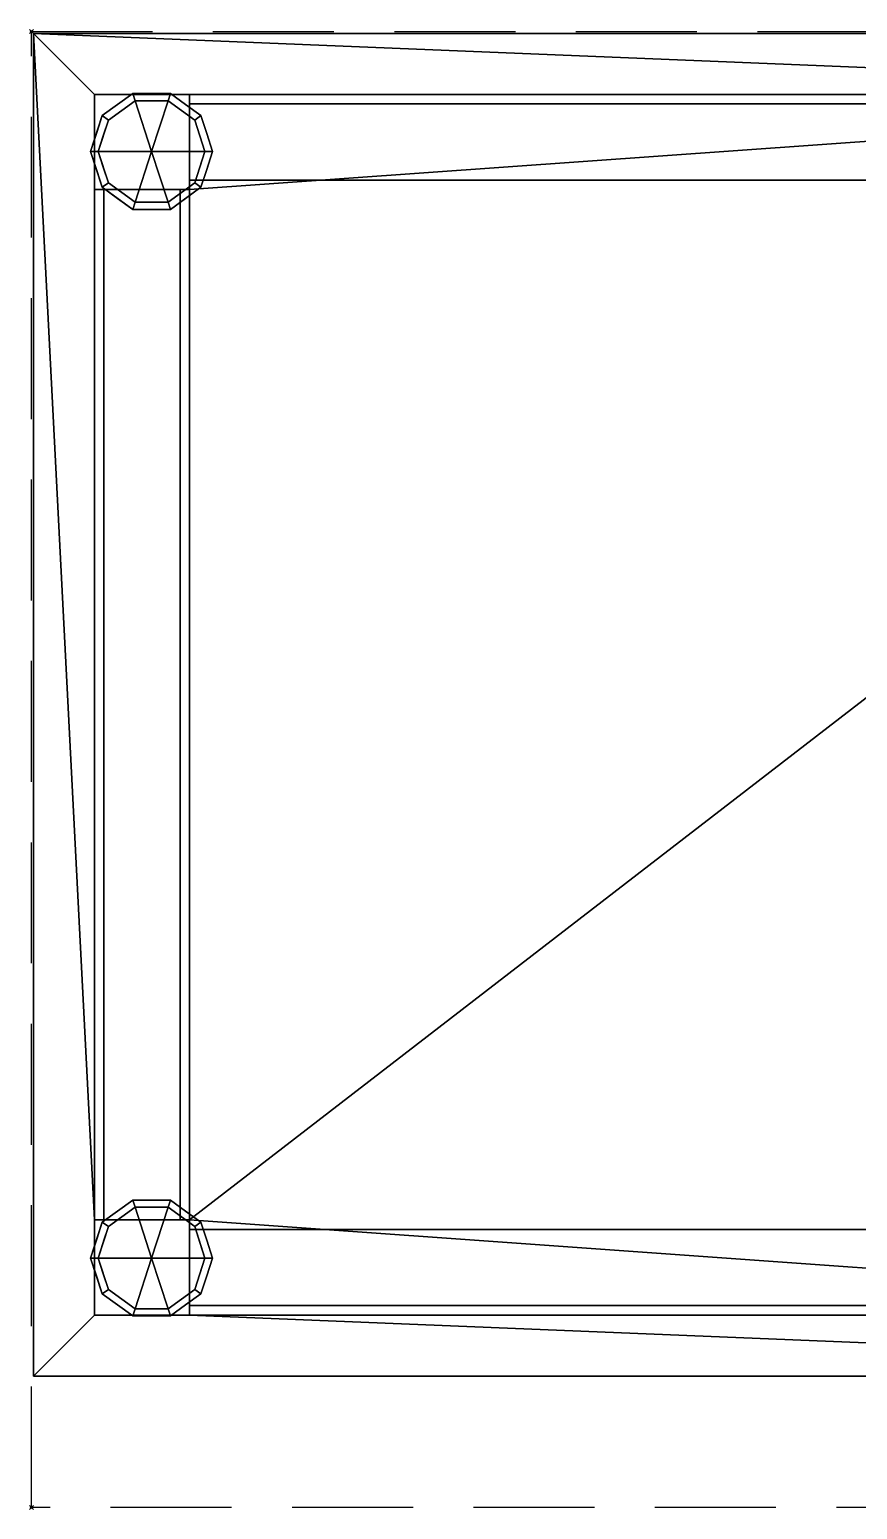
# Model space of a CAD drawing. Header units: millimetres. Extents: x -1 to 868, y -776 to 1.
# Drawn here: x -1 to 434, y -776 to 1 of the extents above; entities that cross this region are included whole.
import ezdxf

# ---------------------------------------------------------------- set-up
doc = ezdxf.new("R2010")
doc.units = ezdxf.units.MM
doc.header["$PDMODE"] = 35
doc.linetypes.add('NASCOSTA', pattern=[9.525, 6.35, -3.175])
for name, color, linetype in [('PQ_200_2D', 1, 'Continuous'), ('PQ_200_3D', 1, 'Continuous'), ('PQ_INS_3D', 3, 'Continuous')]:
    doc.layers.add(name, color=color, linetype=linetype)

msp = doc.modelspace()

# ---------------------------------------------------------------- linework, layer by layer
at = {"layer": 'PQ_200_2D', "color": 7, "linetype": 'NASCOSTA', "ltscale": 10}
for p, q in [((0, 0), (867, 0)), ((0, -775), (0, 0)), ((867, -775), (0, -775))]:
    msp.add_line(p, q, dxfattribs=at)
at = {"layer": 'PQ_INS_3D'}
for p in [(0, 0), (0, -775)]:
    msp.add_point(p, dxfattribs=at)

# ---------------------------------------------------------------- meshes
at = {"layer": 'PQ_200_3D'}
mesh = msp.add_polyface(dxfattribs=at)
corners = [(866, -1, 202), (1, -1, 202), (1, -706, 202), (866, -706, 202), (834, -33, 202), (834, -83, 202), (784, -83, 202), (784, -33, 202), (834, -624, 202), (834, -674, 202), (784, -674, 202), (784, -624, 202), (83, -624, 202), (83, -674, 202), (33, -674, 202), (33, -624, 202), (33, -33, 202), (83, -33, 202), (83, -83, 202), (33, -83, 202)]
mesh.append_faces([[corners[k] for k in face] for face in [(18, 7, 17)]], dxfattribs={"vtx0": -1, "vtx1": -1})
mesh.append_faces([[corners[k] for k in face] for face in [(12, 18, 19, 15), (2, 14, 15, 1)]], dxfattribs={"vtx0": -1, "vtx2": -1})
mesh.append_faces([[corners[k] for k in face] for face in [(0, 4, 5, 8), (3, 9, 10, 13), (12, 10, 11, 6), (1, 16, 17, 7)]], dxfattribs={"vtx0": -1, "vtx2": -1, "vtx3": -1})
mesh.append_faces([[corners[k] for k in face] for face in [(12, 13, 10)]], dxfattribs={"vtx1": -1, "vtx2": -1})
mesh.append_faces([[corners[k] for k in face] for face in [(6, 7, 18, 12), (19, 16, 1, 15)]], dxfattribs={"vtx1": -1, "vtx2": -1, "vtx3": -1})
mesh.append_faces([[corners[k] for k in face] for face in [(7, 4, 0, 1), (5, 6, 11, 8), (8, 9, 3, 0), (13, 14, 2, 3)]], dxfattribs={"vtx1": -1, "vtx3": -1})
mesh = msp.add_polyface(dxfattribs=at)
corners = [(866, -706, 152), (1, -706, 152), (1, -1, 152), (866, -1, 152)]
mesh.append_faces([[corners[k] for k in face] for face in [(0, 1, 2, 3)]])
mesh = msp.add_polyface(dxfattribs=at)
corners = [(866, -1, 202), (866, -1, 152), (1, -1, 152), (1, -1, 202)]
mesh.append_faces([[corners[k] for k in face] for face in [(0, 1, 2, 3)]])
mesh = msp.add_polyface(dxfattribs=at)
corners = [(1, -1, 202), (1, -1, 152), (1, -706, 152), (1, -706, 202)]
mesh.append_faces([[corners[k] for k in face] for face in [(0, 1, 2, 3)]])
mesh = msp.add_polyface(dxfattribs=at)
corners = [(31, -63, 152), (37.11, -44.19, 152), (53.11, -32.57, 152), (72.89, -32.57, 152), (88.89, -44.19, 152), (95, -63, 152), (95, -63, 48), (88.89, -44.19, 48), (72.89, -32.57, 48), (53.11, -32.57, 48), (37.11, -44.19, 48), (31, -63, 48), (80.89, -38.38, 152), (80.89, -38.38, 48), (91.94, -53.6, 48), (91.94, -53.6, 152), (63, -32.57, 152), (63, -32.57, 48), (45.11, -38.38, 48), (45.11, -38.38, 152), (34.22, -53.08, 48), (34.06, -53.6, 152)]
mesh.append_faces([[corners[k] for k in face] for face in [(1, 20, 21), (11, 21, 20), (20, 1, 10)]], dxfattribs={"vtx0": -1, "vtx1": -1})
mesh.append_faces([[corners[k] for k in face] for face in [(2, 16, 17, 9), (13, 8, 3, 12), (4, 15, 14, 7), (7, 13, 12, 4), (9, 18, 19, 2), (16, 3, 8, 17), (1, 19, 18, 10)]], dxfattribs={"vtx1": -1, "vtx3": -1})
mesh.append_faces([[corners[k] for k in face] for face in [(5, 6, 14, 15), (11, 0, 21)]], dxfattribs={"vtx2": -1})
mesh = msp.add_polyface(dxfattribs=at)
corners = [(31, -63, 48), (37.11, -44.19, 48), (53.11, -32.57, 48), (72.89, -32.57, 48), (88.89, -44.19, 48), (95, -63, 48), (91, -63, 48), (85.65, -46.54, 48), (71.65, -36.37, 48), (54.35, -36.37, 48), (40.35, -46.54, 48), (35, -63, 48)]
mesh.append_faces([[corners[k] for k in face] for face in [(10, 1, 2, 9)]], dxfattribs={"vtx0": -1, "vtx2": -1})
mesh.append_faces([[corners[k] for k in face] for face in [(6, 7, 4, 5)]], dxfattribs={"vtx1": -1})
mesh.append_faces([[corners[k] for k in face] for face in [(8, 9, 2, 3), (7, 8, 3, 4)]], dxfattribs={"vtx1": -1, "vtx3": -1})
mesh.append_faces([[corners[k] for k in face] for face in [(11, 0, 1, 10)]], dxfattribs={"vtx2": -1})
mesh = msp.add_polyface(dxfattribs=at)
corners = [(834, -83, 770), (834, -33, 770), (784, -33, 770), (784, -83, 770), (834, -674, 770), (834, -624, 770), (784, -624, 770), (784, -674, 770), (83, -674, 770), (83, -624, 770), (33, -624, 770), (33, -674, 770), (83, -33, 770), (33, -33, 770), (33, -83, 770), (83, -83, 770)]
mesh.append_faces([[corners[k] for k in face] for face in [(3, 0, 1, 2), (7, 4, 5, 6), (11, 8, 9, 10), (14, 15, 12, 13)]])
mesh = msp.add_polyface(dxfattribs=at)
corners = [(83, -33, 770), (83, -33, 202), (33, -33, 202), (33, -33, 770)]
mesh.append_faces([[corners[k] for k in face] for face in [(0, 1, 2, 3)]])
mesh = msp.add_polyface(dxfattribs=at)
corners = [(33, -33, 770), (33, -33, 202), (33, -83, 202), (33, -83, 770)]
mesh.append_faces([[corners[k] for k in face] for face in [(0, 1, 2, 3)]])
mesh = msp.add_polyface(dxfattribs=at)
corners = [(35, -63, 48), (40.35, -46.54, 48), (54.35, -36.37, 48), (71.65, -36.37, 48), (85.65, -46.54, 48), (91, -63, 48), (91, -63), (85.65, -46.54), (71.65, -36.37), (54.35, -36.37), (40.35, -46.54), (35, -63), (78.65, -41.46), (78.65, -41.46, 48), (88.33, -54.77, 48), (88.33, -54.77), (63, -36.37, 48), (63, -36.37), (47.35, -41.46), (47.35, -41.46, 48), (37.86, -54.2), (37.67, -54.77, 48)]
mesh.append_faces([[corners[k] for k in face] for face in [(20, 1, 10), (1, 20, 21), (11, 21, 20)]], dxfattribs={"vtx0": -1, "vtx1": -1})
mesh.append_faces([[corners[k] for k in face] for face in [(4, 7, 12, 13), (13, 12, 8, 3), (14, 15, 7, 4)]], dxfattribs={"vtx0": -1, "vtx2": -1})
mesh.append_faces([[corners[k] for k in face] for face in [(18, 10, 1, 19), (17, 9, 2, 16), (9, 18, 19, 2), (16, 3, 8, 17)]], dxfattribs={"vtx1": -1, "vtx3": -1})
mesh.append_faces([[corners[k] for k in face] for face in [(5, 6, 15, 14), (11, 0, 21)]], dxfattribs={"vtx2": -1})
mesh = msp.add_polyface(dxfattribs=at)
corners = [(35, -63), (40.35, -46.54), (54.35, -36.37), (71.65, -36.37), (85.65, -46.54), (91, -63), (63, -63)]
mesh.append_faces([[corners[k] for k in face] for face in [(1, 2, 6, 0)]], dxfattribs={"vtx1": -1})
mesh.append_faces([[corners[k] for k in face] for face in [(2, 3, 6)]], dxfattribs={"vtx1": -1, "vtx2": -1})
mesh.append_faces([[corners[k] for k in face] for face in [(4, 5, 6, 3)]], dxfattribs={"vtx2": -1})
mesh = msp.add_polyface(dxfattribs=at)
corners = [(83, -33, 770), (83, -83, 770), (83, -83, 202), (83, -33, 202), (83, -78, 630), (83, -78, 670), (83, -38, 670), (83, -38, 630)]
mesh.append_faces([[corners[k] for k in face] for face in [(1, 5, 6, 0), (0, 6, 7, 3), (4, 2, 3, 7)]], dxfattribs={"vtx0": -1, "vtx2": -1})
mesh.append_faces([[corners[k] for k in face] for face in [(4, 5, 1, 2)]], dxfattribs={"vtx1": -1, "vtx3": -1})
mesh = msp.add_polyface(dxfattribs=at)
corners = [(83, -78, 630), (83, -38, 630), (784, -38, 630), (784, -78, 630)]
mesh.append_faces([[corners[k] for k in face] for face in [(0, 1, 2, 3)]])
mesh = msp.add_polyface(dxfattribs=at)
corners = [(83, -38, 630), (83, -38, 670), (784, -38, 670), (784, -38, 630)]
mesh.append_faces([[corners[k] for k in face] for face in [(0, 1, 2, 3)]])
mesh = msp.add_polyface(dxfattribs=at)
corners = [(784, -78, 670), (784, -38, 670), (83, -38, 670), (83, -78, 670)]
mesh.append_faces([[corners[k] for k in face] for face in [(0, 1, 2, 3)]])
mesh = msp.add_polyface(dxfattribs=at)
corners = [(95, -63, 152), (88.89, -81.81, 152), (72.89, -93.43, 152), (53.11, -93.43, 152), (37.11, -81.81, 152), (31, -63, 152), (31, -63, 48), (37.11, -81.81, 48), (53.11, -93.43, 48), (72.89, -93.43, 48), (88.89, -81.81, 48), (95, -63, 48), (34.22, -72.92, 152), (34.06, -72.4, 48), (45.11, -87.62, 48), (45.11, -87.62, 152), (63, -93.43, 152), (63, -93.43, 48), (80.89, -87.62, 48), (80.89, -87.62, 152), (91.78, -72.92, 48), (91.94, -72.4, 152)]
mesh.append_faces([[corners[k] for k in face] for face in [(13, 5, 6)]], dxfattribs={"vtx0": -1})
mesh.append_faces([[corners[k] for k in face] for face in [(7, 12, 13), (5, 13, 12), (1, 20, 21), (11, 21, 20), (20, 1, 10)]], dxfattribs={"vtx0": -1, "vtx1": -1})
mesh.append_faces([[corners[k] for k in face] for face in [(7, 4, 12)]], dxfattribs={"vtx0": -1, "vtx2": -1})
mesh.append_faces([[corners[k] for k in face] for face in [(15, 4, 7, 14), (3, 15, 14, 8), (17, 9, 2, 16), (19, 2, 9, 18), (18, 10, 1, 19), (16, 3, 8, 17)]], dxfattribs={"vtx1": -1, "vtx3": -1})
mesh.append_faces([[corners[k] for k in face] for face in [(11, 0, 21)]], dxfattribs={"vtx2": -1})
mesh = msp.add_polyface(dxfattribs=at)
corners = [(95, -63, 48), (88.89, -81.81, 48), (72.89, -93.43, 48), (53.11, -93.43, 48), (37.11, -81.81, 48), (31, -63, 48), (35, -63, 48), (40.35, -79.46, 48), (54.35, -89.63, 48), (71.65, -89.63, 48), (85.65, -79.46, 48), (91, -63, 48)]
mesh.append_faces([[corners[k] for k in face] for face in [(1, 10, 11, 0)]], dxfattribs={"vtx0": -1})
mesh.append_faces([[corners[k] for k in face] for face in [(3, 8, 9, 2), (2, 9, 10, 1)]], dxfattribs={"vtx0": -1, "vtx2": -1})
mesh.append_faces([[corners[k] for k in face] for face in [(3, 4, 7, 8)]], dxfattribs={"vtx1": -1, "vtx3": -1})
mesh.append_faces([[corners[k] for k in face] for face in [(4, 5, 6, 7)]], dxfattribs={"vtx3": -1})
mesh = msp.add_polyface(dxfattribs=at)
corners = [(91, -63, 48), (85.65, -79.46, 48), (71.65, -89.63, 48), (54.35, -89.63, 48), (40.35, -79.46, 48), (35, -63, 48), (35, -63), (40.35, -79.46), (54.35, -89.63), (71.65, -89.63), (85.65, -79.46), (91, -63), (47.35, -84.54, 48), (47.35, -84.54), (37.67, -71.23), (37.67, -71.23, 48), (63, -89.63, 48), (63, -89.63), (78.65, -84.54), (78.65, -84.54, 48), (88.14, -71.8), (88.33, -71.23, 48)]
mesh.append_faces([[corners[k] for k in face] for face in [(20, 1, 10), (1, 20, 21), (11, 21, 20)]], dxfattribs={"vtx0": -1, "vtx1": -1})
mesh.append_faces([[corners[k] for k in face] for face in [(2, 16, 17, 9), (13, 8, 3, 12), (4, 15, 14, 7), (7, 13, 12, 4), (16, 3, 8, 17), (19, 2, 9, 18), (1, 19, 18, 10)]], dxfattribs={"vtx1": -1, "vtx3": -1})
mesh.append_faces([[corners[k] for k in face] for face in [(11, 0, 21)]], dxfattribs={"vtx2": -1})
mesh.append_faces([[corners[k] for k in face] for face in [(15, 5, 6, 14)]], dxfattribs={"vtx3": -1})
mesh = msp.add_polyface(dxfattribs=at)
corners = [(91, -63), (85.65, -79.46), (71.65, -89.63), (54.35, -89.63), (40.35, -79.46), (35, -63), (63, -63)]
mesh.append_faces([[corners[k] for k in face] for face in [(3, 6, 2)]], dxfattribs={"vtx0": -1, "vtx1": -1})
mesh.append_faces([[corners[k] for k in face] for face in [(1, 2, 6, 0)]], dxfattribs={"vtx1": -1})
mesh.append_faces([[corners[k] for k in face] for face in [(4, 5, 6, 3)]], dxfattribs={"vtx2": -1})
mesh = msp.add_polyface(dxfattribs=at)
corners = [(83, -83, 770), (33, -83, 770), (33, -83, 202), (83, -83, 202), (78, -83, 630), (38, -83, 630), (38, -83, 670), (78, -83, 670)]
mesh.append_faces([[corners[k] for k in face] for face in [(1, 6, 7, 0), (0, 7, 4, 3), (5, 2, 3, 4)]], dxfattribs={"vtx0": -1, "vtx2": -1})
mesh.append_faces([[corners[k] for k in face] for face in [(5, 6, 1, 2)]], dxfattribs={"vtx1": -1, "vtx3": -1})
mesh = msp.add_polyface(dxfattribs=at)
corners = [(38, -83, 630), (78, -83, 630), (78, -624, 630), (38, -624, 630)]
mesh.append_faces([[corners[k] for k in face] for face in [(0, 1, 2, 3)]])
mesh = msp.add_polyface(dxfattribs=at)
corners = [(78, -83, 670), (38, -83, 670), (38, -624, 670), (78, -624, 670)]
mesh.append_faces([[corners[k] for k in face] for face in [(0, 1, 2, 3)]])
mesh = msp.add_polyface(dxfattribs=at)
corners = [(38, -624, 630), (38, -624, 670), (38, -83, 670), (38, -83, 630)]
mesh.append_faces([[corners[k] for k in face] for face in [(0, 1, 2, 3)]])
mesh = msp.add_polyface(dxfattribs=at)
corners = [(78, -83, 630), (78, -83, 670), (78, -624, 670), (78, -624, 630)]
mesh.append_faces([[corners[k] for k in face] for face in [(0, 1, 2, 3)]])
mesh = msp.add_polyface(dxfattribs=at)
corners = [(83, -78, 670), (83, -78, 630), (784, -78, 630), (784, -78, 670)]
mesh.append_faces([[corners[k] for k in face] for face in [(0, 1, 2, 3)]])
mesh = msp.add_polyface(dxfattribs=at)
corners = [(31, -644, 152), (37.11, -625.19, 152), (53.11, -613.57, 152), (72.89, -613.57, 152), (88.89, -625.19, 152), (95, -644, 152), (95, -644, 48), (88.89, -625.19, 48), (72.89, -613.57, 48), (53.11, -613.57, 48), (37.11, -625.19, 48), (31, -644, 48), (80.89, -619.38, 152), (80.89, -619.38, 48), (91.94, -634.6, 48), (91.94, -634.6, 152), (63, -613.57, 152), (63, -613.57, 48), (45.11, -619.38, 48), (45.11, -619.38, 152), (34.22, -634.08, 48), (34.06, -634.6, 152)]
mesh.append_faces([[corners[k] for k in face] for face in [(1, 20, 21), (11, 21, 20), (20, 1, 10)]], dxfattribs={"vtx0": -1, "vtx1": -1})
mesh.append_faces([[corners[k] for k in face] for face in [(2, 16, 17, 9), (13, 8, 3, 12), (4, 15, 14, 7), (7, 13, 12, 4), (9, 18, 19, 2), (16, 3, 8, 17), (1, 19, 18, 10)]], dxfattribs={"vtx1": -1, "vtx3": -1})
mesh.append_faces([[corners[k] for k in face] for face in [(5, 6, 14, 15), (11, 0, 21)]], dxfattribs={"vtx2": -1})
mesh = msp.add_polyface(dxfattribs=at)
corners = [(31, -644, 48), (37.11, -625.19, 48), (53.11, -613.57, 48), (72.89, -613.57, 48), (88.89, -625.19, 48), (95, -644, 48), (91, -644, 48), (85.65, -627.54, 48), (71.65, -617.37, 48), (54.35, -617.37, 48), (40.35, -627.54, 48), (35, -644, 48)]
mesh.append_faces([[corners[k] for k in face] for face in [(10, 1, 2, 9)]], dxfattribs={"vtx0": -1, "vtx2": -1})
mesh.append_faces([[corners[k] for k in face] for face in [(6, 7, 4, 5)]], dxfattribs={"vtx1": -1})
mesh.append_faces([[corners[k] for k in face] for face in [(8, 9, 2, 3), (7, 8, 3, 4)]], dxfattribs={"vtx1": -1, "vtx3": -1})
mesh.append_faces([[corners[k] for k in face] for face in [(11, 0, 1, 10)]], dxfattribs={"vtx2": -1})
mesh = msp.add_polyface(dxfattribs=at)
corners = [(35, -644, 48), (40.35, -627.54, 48), (54.35, -617.37, 48), (71.65, -617.37, 48), (85.65, -627.54, 48), (91, -644, 48), (91, -644), (85.65, -627.54), (71.65, -617.37), (54.35, -617.37), (40.35, -627.54), (35, -644), (78.65, -622.46), (78.65, -622.46, 48), (88.33, -635.77, 48), (88.33, -635.77), (63, -617.37, 48), (63, -617.37), (47.35, -622.46), (47.35, -622.46, 48), (37.86, -635.2), (37.67, -635.77, 48)]
mesh.append_faces([[corners[k] for k in face] for face in [(20, 1, 10), (1, 20, 21), (11, 21, 20)]], dxfattribs={"vtx0": -1, "vtx1": -1})
mesh.append_faces([[corners[k] for k in face] for face in [(4, 7, 12, 13), (13, 12, 8, 3), (14, 15, 7, 4)]], dxfattribs={"vtx0": -1, "vtx2": -1})
mesh.append_faces([[corners[k] for k in face] for face in [(18, 10, 1, 19), (17, 9, 2, 16), (9, 18, 19, 2), (16, 3, 8, 17)]], dxfattribs={"vtx1": -1, "vtx3": -1})
mesh.append_faces([[corners[k] for k in face] for face in [(5, 6, 15, 14), (11, 0, 21)]], dxfattribs={"vtx2": -1})
mesh = msp.add_polyface(dxfattribs=at)
corners = [(35, -644), (40.35, -627.54), (54.35, -617.37), (71.65, -617.37), (85.65, -627.54), (91, -644), (63, -644)]
mesh.append_faces([[corners[k] for k in face] for face in [(1, 2, 6, 0)]], dxfattribs={"vtx1": -1})
mesh.append_faces([[corners[k] for k in face] for face in [(2, 3, 6)]], dxfattribs={"vtx1": -1, "vtx2": -1})
mesh.append_faces([[corners[k] for k in face] for face in [(4, 5, 6, 3)]], dxfattribs={"vtx2": -1})
mesh = msp.add_polyface(dxfattribs=at)
corners = [(33, -624, 770), (83, -624, 770), (83, -624, 202), (33, -624, 202), (38, -624, 630), (78, -624, 630), (78, -624, 670), (38, -624, 670)]
mesh.append_faces([[corners[k] for k in face] for face in [(1, 6, 7, 0), (0, 7, 4, 3), (5, 2, 3, 4)]], dxfattribs={"vtx0": -1, "vtx2": -1})
mesh.append_faces([[corners[k] for k in face] for face in [(5, 6, 1, 2)]], dxfattribs={"vtx1": -1, "vtx3": -1})
mesh = msp.add_polyface(dxfattribs=at)
corners = [(33, -624, 770), (33, -624, 202), (33, -674, 202), (33, -674, 770)]
mesh.append_faces([[corners[k] for k in face] for face in [(0, 1, 2, 3)]])
mesh = msp.add_polyface(dxfattribs=at)
corners = [(83, -624, 770), (83, -674, 770), (83, -674, 202), (83, -624, 202), (83, -669, 630), (83, -669, 670), (83, -629, 670), (83, -629, 630)]
mesh.append_faces([[corners[k] for k in face] for face in [(1, 5, 6, 0), (0, 6, 7, 3), (4, 2, 3, 7)]], dxfattribs={"vtx0": -1, "vtx2": -1})
mesh.append_faces([[corners[k] for k in face] for face in [(4, 5, 1, 2)]], dxfattribs={"vtx1": -1, "vtx3": -1})
mesh = msp.add_polyface(dxfattribs=at)
corners = [(83, -669, 630), (83, -629, 630), (784, -629, 630), (784, -669, 630)]
mesh.append_faces([[corners[k] for k in face] for face in [(0, 1, 2, 3)]])
mesh = msp.add_polyface(dxfattribs=at)
corners = [(83, -629, 630), (83, -629, 670), (784, -629, 670), (784, -629, 630)]
mesh.append_faces([[corners[k] for k in face] for face in [(0, 1, 2, 3)]])
mesh = msp.add_polyface(dxfattribs=at)
corners = [(784, -669, 670), (784, -629, 670), (83, -629, 670), (83, -669, 670)]
mesh.append_faces([[corners[k] for k in face] for face in [(0, 1, 2, 3)]])
mesh = msp.add_polyface(dxfattribs=at)
corners = [(95, -644, 152), (88.89, -662.81, 152), (72.89, -674.43, 152), (53.11, -674.43, 152), (37.11, -662.81, 152), (31, -644, 152), (31, -644, 48), (37.11, -662.81, 48), (53.11, -674.43, 48), (72.89, -674.43, 48), (88.89, -662.81, 48), (95, -644, 48), (34.22, -653.92, 152), (34.06, -653.4, 48), (45.11, -668.62, 48), (45.11, -668.62, 152), (63, -674.43, 152), (63, -674.43, 48), (80.89, -668.62, 48), (80.89, -668.62, 152), (91.78, -653.92, 48), (91.94, -653.4, 152)]
mesh.append_faces([[corners[k] for k in face] for face in [(13, 5, 6)]], dxfattribs={"vtx0": -1})
mesh.append_faces([[corners[k] for k in face] for face in [(7, 12, 13), (5, 13, 12), (1, 20, 21), (11, 21, 20), (20, 1, 10)]], dxfattribs={"vtx0": -1, "vtx1": -1})
mesh.append_faces([[corners[k] for k in face] for face in [(7, 4, 12)]], dxfattribs={"vtx0": -1, "vtx2": -1})
mesh.append_faces([[corners[k] for k in face] for face in [(15, 4, 7, 14), (3, 15, 14, 8), (17, 9, 2, 16), (19, 2, 9, 18), (18, 10, 1, 19), (16, 3, 8, 17)]], dxfattribs={"vtx1": -1, "vtx3": -1})
mesh.append_faces([[corners[k] for k in face] for face in [(11, 0, 21)]], dxfattribs={"vtx2": -1})
mesh = msp.add_polyface(dxfattribs=at)
corners = [(95, -644, 48), (88.89, -662.81, 48), (72.89, -674.43, 48), (53.11, -674.43, 48), (37.11, -662.81, 48), (31, -644, 48), (35, -644, 48), (40.35, -660.46, 48), (54.35, -670.63, 48), (71.65, -670.63, 48), (85.65, -660.46, 48), (91, -644, 48)]
mesh.append_faces([[corners[k] for k in face] for face in [(1, 10, 11, 0)]], dxfattribs={"vtx0": -1})
mesh.append_faces([[corners[k] for k in face] for face in [(3, 8, 9, 2), (2, 9, 10, 1)]], dxfattribs={"vtx0": -1, "vtx2": -1})
mesh.append_faces([[corners[k] for k in face] for face in [(3, 4, 7, 8)]], dxfattribs={"vtx1": -1, "vtx3": -1})
mesh.append_faces([[corners[k] for k in face] for face in [(4, 5, 6, 7)]], dxfattribs={"vtx3": -1})
mesh = msp.add_polyface(dxfattribs=at)
corners = [(91, -644, 48), (85.65, -660.46, 48), (71.65, -670.63, 48), (54.35, -670.63, 48), (40.35, -660.46, 48), (35, -644, 48), (35, -644), (40.35, -660.46), (54.35, -670.63), (71.65, -670.63), (85.65, -660.46), (91, -644), (47.35, -665.54, 48), (47.35, -665.54), (37.67, -652.23), (37.67, -652.23, 48), (63, -670.63, 48), (63, -670.63), (78.65, -665.54), (78.65, -665.54, 48), (88.14, -652.8), (88.33, -652.23, 48)]
mesh.append_faces([[corners[k] for k in face] for face in [(20, 1, 10), (1, 20, 21), (11, 21, 20)]], dxfattribs={"vtx0": -1, "vtx1": -1})
mesh.append_faces([[corners[k] for k in face] for face in [(2, 16, 17, 9), (13, 8, 3, 12), (4, 15, 14, 7), (7, 13, 12, 4), (16, 3, 8, 17), (19, 2, 9, 18), (1, 19, 18, 10)]], dxfattribs={"vtx1": -1, "vtx3": -1})
mesh.append_faces([[corners[k] for k in face] for face in [(11, 0, 21)]], dxfattribs={"vtx2": -1})
mesh.append_faces([[corners[k] for k in face] for face in [(15, 5, 6, 14)]], dxfattribs={"vtx3": -1})
mesh = msp.add_polyface(dxfattribs=at)
corners = [(91, -644), (85.65, -660.46), (71.65, -670.63), (54.35, -670.63), (40.35, -660.46), (35, -644), (63, -644)]
mesh.append_faces([[corners[k] for k in face] for face in [(3, 6, 2)]], dxfattribs={"vtx0": -1, "vtx1": -1})
mesh.append_faces([[corners[k] for k in face] for face in [(1, 2, 6, 0)]], dxfattribs={"vtx1": -1})
mesh.append_faces([[corners[k] for k in face] for face in [(4, 5, 6, 3)]], dxfattribs={"vtx2": -1})
mesh = msp.add_polyface(dxfattribs=at)
corners = [(33, -674, 770), (33, -674, 202), (83, -674, 202), (83, -674, 770)]
mesh.append_faces([[corners[k] for k in face] for face in [(0, 1, 2, 3)]])
mesh = msp.add_polyface(dxfattribs=at)
corners = [(83, -669, 670), (83, -669, 630), (784, -669, 630), (784, -669, 670)]
mesh.append_faces([[corners[k] for k in face] for face in [(0, 1, 2, 3)]])
mesh = msp.add_polyface(dxfattribs=at)
corners = [(1, -706, 202), (1, -706, 152), (866, -706, 152), (866, -706, 202)]
mesh.append_faces([[corners[k] for k in face] for face in [(0, 1, 2, 3)]])

doc.saveas('drawing.dxf')
